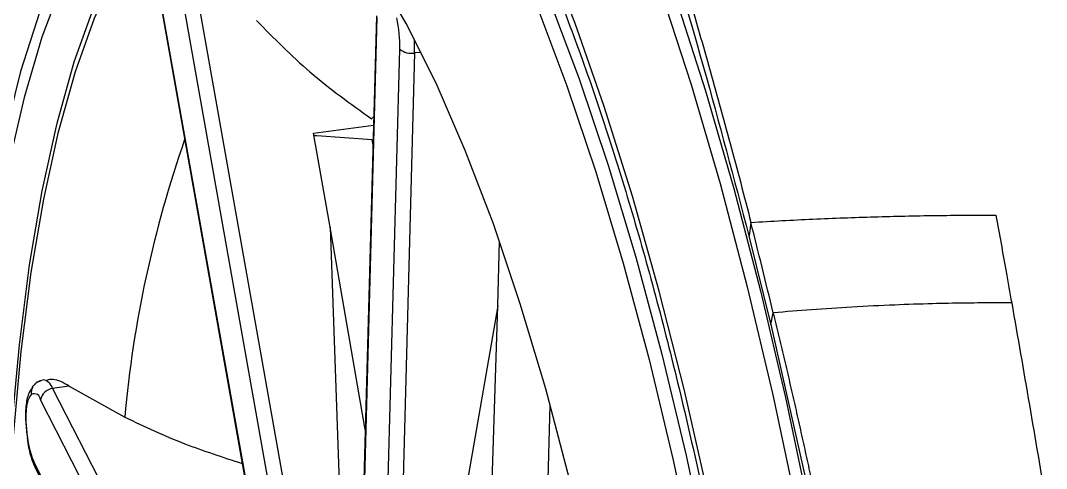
# Model space of a CAD drawing. Extents: x 526 to 610, y 679 to 808.
# Drawn here: x 600.831 to 602.471, y 728.838 to 729.554 of the extents above; entities that cross this region are included whole.
import ezdxf

# ---------------------------------------------------------------- set-up
doc = ezdxf.new("R2010")
doc.units = 0
doc.header["$MEASUREMENT"] = 0
doc.layers.add('1', color=4, linetype='Continuous')

# ---------------------------------------------------------------- blocks, each defined once
blk = doc.blocks.new('JETSETTER LX')
at = {"layer": '1', "color": 3, "linetype": 'Continuous', "lineweight": 25}
for p, q in [((74.9769, 32.767), (75.1821, 31.6124)), ((75.1596, 31.6051), (74.9544, 32.7598)), ((74.9238, 32.7243), (75.129, 31.5696)), ((74.9244, 32.7257), (75.1296, 31.571)), ((75.2725, 32.6838), (75.2428, 31.5869)), ((75.2734, 32.6812), (75.2437, 31.5844)), ((75.2803, 31.5339), (75.3099, 32.6308)), ((75.3335, 32.6247), (75.3039, 31.5279)), ((75.3443, 32.6256), (75.3335, 32.6247)), ((75.2647, 32.5197), (75.2681, 32.5225)), ((75.1718, 32.4968), (75.2678, 32.5096)), ((75.1986, 32.3462), (75.1718, 32.4968)), ((75.1776, 32.4922), (75.1726, 32.4923)), ((75.2658, 32.4861), (75.1776, 32.4922)), ((75.267, 32.4796), (75.2658, 32.4861)), ((75.8711, 32.3539), (75.8681, 32.3325)), ((75.1986, 32.3462), (75.2145, 31.8964)), ((75.2546, 32.0229), (75.1986, 32.3462)), ((75.4665, 32.2205), (75.4693, 32.3238)), ((75.868, 32.3325), (75.9032, 32.1901)), ((75.4665, 32.2205), (75.3923, 31.7951)), ((75.4526, 31.7873), (75.4665, 32.2205)), ((75.9031, 32.191), (75.9068, 32.2096)), ((75.9029, 32.191), (75.9738, 31.876)), ((74.7815, 32.0926), (74.7551, 32.0886)), ((74.7815, 32.0926), (74.8704, 32.0428)), ((74.7551, 32.0886), (75.0992, 31.4164)), ((75.0799, 31.3983), (74.7358, 32.0705)), ((75.5411, 31.7189), (75.5504, 32.0618)), ((74.7264, 31.9679), (75.0705, 31.2956)), ((74.7277, 31.9609), (75.0718, 31.2887))]:
    blk.add_line(p, q, dxfattribs=at)
at = {"layer": '1', "color": 3, "linetype": 'Continuous', "lineweight": 25, "flags": 128}
for points in [[(75.0275, 33.5951), (75.0503, 33.604), (75.1022, 33.6139), (75.1555, 33.61), (75.2099, 33.5923), (75.2652, 33.5609), (75.321, 33.5159), (75.377, 33.4576), (75.433, 33.3864), (75.4887, 33.3026), (75.5437, 33.2066), (75.5977, 33.0989), (75.6505, 32.9802), (75.7018, 32.851), (75.7514, 32.7121), (75.7988, 32.5642), (75.844, 32.4081), (75.8866, 32.2445), (75.9264, 32.0745), (75.9633, 31.8989), (75.997, 31.7185), (76.0273, 31.5345)], [(74.9644, 33.5453), (75.0145, 33.5762), (75.0665, 33.5927), (75.1201, 33.595), (75.1751, 33.5828), (75.231, 33.5563), (75.2876, 33.5156), (75.3445, 33.461), (75.4015, 33.3928), (75.4583, 33.3113), (75.5144, 33.2169), (75.5696, 33.1104), (75.6237, 32.9921), (75.6762, 32.8628), (75.7269, 32.7233), (75.7755, 32.5742), (75.8218, 32.4164), (75.8654, 32.2509), (75.9062, 32.0784), (75.9438, 31.9001), (75.9782, 31.7168), (76.0091, 31.5297)], [(75.9674, 30.6753), (75.9551, 30.8558), (75.9388, 31.0371), (75.9187, 31.2184), (75.8948, 31.3984), (75.8673, 31.5762), (75.8363, 31.7507), (75.8021, 31.9209), (75.7648, 32.0857), (75.7247, 32.2444), (75.6819, 32.3958), (75.6368, 32.5391), (75.5896, 32.6735), (75.5405, 32.7982)], [(75.2076, 33.2635), (75.2334, 33.2413), (75.2871, 33.1848), (75.3408, 33.115), (75.3941, 33.0323), (75.4467, 32.9372), (75.4982, 32.8302), (75.5483, 32.7121), (75.5967, 32.5836), (75.6431, 32.4454), (75.6873, 32.2984), (75.7289, 32.1435), (75.7677, 31.9817), (75.8035, 31.8139), (75.8361, 31.6413), (75.8651, 31.4647), (75.8906, 31.2854), (75.9123, 31.1044), (75.93, 30.9229), (75.9437, 30.7419), (75.9533, 30.5626)], [(75.2503, 33.1914), (75.2694, 33.1698), (75.3227, 33.1004), (75.3757, 33.0182), (75.4279, 32.9237), (75.4791, 32.8174), (75.5289, 32.7), (75.577, 32.5722), (75.6232, 32.4349), (75.6671, 32.2888), (75.7085, 32.1348), (75.7471, 31.974), (75.7826, 31.8072), (75.815, 31.6356), (75.8439, 31.4601), (75.8692, 31.2819), (75.8907, 31.102), (75.9083, 30.9216), (75.9219, 30.7417), (75.9315, 30.5635)], [(75.7655, 30.6441), (75.7558, 30.8101), (75.7421, 30.9774), (75.7244, 31.145), (75.7028, 31.3116), (75.6775, 31.4759), (75.6487, 31.6369), (75.6165, 31.7933), (75.5812, 31.944), (75.5431, 32.088), (75.5025, 32.2241), (75.4595, 32.3515), (75.4146, 32.4691), (75.3681, 32.5763), (75.3202, 32.672), (75.2714, 32.7558), (75.222, 32.827), (75.1723, 32.885), (75.1228, 32.9295), (75.0737, 32.9601), (75.0254, 32.9766), (74.9912, 32.9797)], [(74.7698, 32.7347), (74.7381, 32.6501), (74.7097, 32.5536), (74.6847, 32.4461), (74.6635, 32.3282), (74.6461, 32.2008), (74.6326, 32.0648), (74.6232, 31.9213), (74.618, 31.7711), (74.6169, 31.6155), (74.6199, 31.4555), (74.6272, 31.2923), (74.6385, 31.127), (74.6538, 30.9608), (74.6634, 30.874)], [(74.8889, 32.9409), (74.8461, 32.8996), (74.806, 32.8439), (74.7687, 32.7742), (74.7346, 32.691), (74.704, 32.5949), (74.677, 32.4868), (74.654, 32.3674), (74.6349, 32.2376), (74.6201, 32.0984), (74.6096, 31.9509), (74.6035, 31.7962), (74.6018, 31.6355), (74.6046, 31.47), (74.6118, 31.3009), (74.6234, 31.1296), (74.6393, 30.9573), (74.6594, 30.7854), (74.6834, 30.6152)], [(74.7603, 30.6039), (74.7368, 30.7654), (74.7169, 30.9286), (74.7009, 31.0925), (74.6888, 31.2558), (74.6808, 31.4173), (74.6768, 31.5759), (74.677, 31.7304), (74.6813, 31.8798), (74.6896, 32.0228), (74.702, 32.1586), (74.7183, 32.2862), (74.7385, 32.4045), (74.7623, 32.5128), (74.7896, 32.6103), (74.8202, 32.6962), (74.854, 32.77), (74.8905, 32.8312), (74.9296, 32.8792), (74.9711, 32.9138), (74.9809, 32.9198)], [(74.7634, 32.4941), (74.7645, 32.4986), (74.7916, 32.5952), (74.8219, 32.6804), (74.8553, 32.7535), (74.8915, 32.8141), (74.9303, 32.8617), (74.9713, 32.8959), (75.0143, 32.9166), (75.059, 32.9235), (75.0932, 32.9197)], [(75.0143, 29.6211), (75.011, 29.6297), (74.9681, 29.7469), (74.9272, 29.8732), (74.8886, 30.0076), (74.8526, 30.1493), (74.8194, 30.2973), (74.7893, 30.4503), (74.7625, 30.6074), (74.7392, 30.7674), (74.7195, 30.9292), (74.7037, 31.0915), (74.6917, 31.2533), (74.6837, 31.4133), (74.6798, 31.5704), (74.68, 31.7235), (74.6842, 31.8715), (74.6925, 32.0132), (74.7048, 32.1478), (74.7209, 32.2741), (74.7409, 32.3913), (74.7634, 32.4941)]]:
    blk.add_lwpolyline(points, dxfattribs=at)
at = {"layer": '1', "color": 3, "linetype": 'Continuous', "lineweight": 25}
for centre, radius, start, end in [((75.0958, 32.6353), 0.2142, 358.7831, 12.2743), ((75.0741, 32.6311), 0.2595, 358.5798, 3.6506), ((75.3285, 32.6539), 0.0297, 231.3018, 279.8139), ((76.7053, 31.879), 1.8422, 160.7516, 174.901), ((74.7365, 32.0835), 0.0193, 15.3932, 80.0823), ((74.7255, 32.07), 0.0103, 2.957, 114.7359), ((74.7577, 32.0665), 0.0222, 96.6277, 169.6667), ((74.8559, 32.026), 0.1419, 186.3728, 204.1968), ((74.739, 31.9666), 0.0126, 174.0995, 206.8093)]:
    blk.add_arc(centre, radius, start, end, dxfattribs=at)
for points, knots in [([(74.0701, 32.0247), (74.0701, 32.0366), (74.0701, 32.0602), (74.0701, 32.0956), (74.0702, 32.1308), (74.0704, 32.1658), (74.0707, 32.2007), (74.0711, 32.2354), (74.0716, 32.27), (74.0722, 32.3044), (74.0729, 32.3387), (74.0736, 32.3728), (74.0745, 32.4067), (74.0754, 32.4405), (74.0765, 32.4741), (74.0776, 32.5076), (74.0799, 32.5713), (74.0839, 32.6644), (74.0904, 32.7851), (74.0981, 32.9033), (74.1099, 33.0573), (74.1274, 33.2421), (74.1529, 33.4501), (74.1828, 33.6437), (74.212, 33.7966), (74.2386, 33.9151), (74.2612, 34.0042), (74.285, 34.0874), (74.3269, 34.2161), (74.38, 34.3406), (74.4462, 34.4486), (74.5032, 34.5155), (74.5639, 34.5615), (74.6282, 34.586), (74.696, 34.5895), (74.7668, 34.5718), (74.8407, 34.5327), (74.9175, 34.4719), (74.9968, 34.3904), (75.0781, 34.289), (75.1609, 34.168), (75.2447, 34.0276), (75.315, 33.8956), (75.3711, 33.7814), (75.4271, 33.662), (75.4962, 33.5032), (75.5639, 33.3321), (75.6169, 33.1886), (75.6559, 33.0777), (75.6944, 32.9634), (75.7257, 32.8655), (75.7503, 32.7859), (75.7685, 32.7257), (75.7864, 32.665), (75.804, 32.6038), (75.8212, 32.5421), (75.8382, 32.4799), (75.8549, 32.4172), (75.8657, 32.375), (75.8711, 32.3539)], [0, 0, 0, 0, 0.004209, 0.008412, 0.012611, 0.016806, 0.020996, 0.025184, 0.029368, 0.03355, 0.037729, 0.041908, 0.046085, 0.050261, 0.054438, 0.058614, 0.062791, 0.078417, 0.094039, 0.109679, 0.125361, 0.156673, 0.187807, 0.218949, 0.250283, 0.268185, 0.286054, 0.303917, 0.321693, 0.375236, 0.406582, 0.437813, 0.468939, 0.500244, 0.531569, 0.562853, 0.593989, 0.625249, 0.656562, 0.687856, 0.719034, 0.750207, 0.781491, 0.797145, 0.812796, 0.843996, 0.875111, 0.890673, 0.906263, 0.921902, 0.937613, 0.945458, 0.953284, 0.961094, 0.968891, 0.976677, 0.984456, 0.992229, 1, 1, 1, 1]), ([(74.2725, 31.9744), (74.2732, 32.088), (74.2745, 32.3114), (74.2871, 32.6235), (74.3049, 32.8902), (74.3262, 33.1189), (74.3498, 33.3151), (74.3775, 33.4988), (74.4041, 33.6415), (74.4281, 33.7516), (74.4486, 33.8352), (74.4706, 33.9148), (74.4936, 33.9882), (74.5177, 34.0555), (74.5434, 34.1185), (74.5714, 34.1777), (74.6051, 34.2381), (74.6393, 34.2868), (74.6765, 34.3284), (74.7118, 34.3586), (74.7504, 34.3812), (74.7975, 34.3975), (74.8505, 34.4023), (74.893, 34.3896), (74.9122, 34.3839)], [0, 0, 0, 0, 0.0772251, 0.1517884, 0.2237189, 0.278685, 0.335153, 0.3908228, 0.4467556, 0.4768742, 0.5084097, 0.5413667, 0.5731556, 0.6038611, 0.6361089, 0.6699041, 0.7047156, 0.7523555, 0.781642, 0.821308, 0.8584661, 0.8931072, 0.9518598, 1, 1, 1, 1]), ([(74.9118, 34.3838), (74.9175, 34.3814), (74.9281, 34.3768), (74.9453, 34.3657), (74.962, 34.3534), (74.9767, 34.3414), (74.9921, 34.3276), (75.0069, 34.3136), (75.024, 34.2964), (75.0436, 34.2752), (75.0657, 34.2497), (75.1068, 34.1991), (75.1665, 34.1161), (75.2453, 33.9886), (75.3266, 33.8396), (75.4135, 33.6616), (75.509, 33.4423), (75.6097, 33.1827), (75.7069, 32.8988), (75.7939, 32.6142), (75.8441, 32.4232), (75.8679, 32.3327)], [0, 0, 0, 0, 0.042686, 0.078434, 0.107146, 0.133583, 0.150593, 0.168481, 0.188395, 0.210346, 0.234338, 0.260215, 0.339032, 0.412765, 0.482939, 0.559736, 0.645019, 0.738834, 0.834413, 0.921523, 1, 1, 1, 1]), ([(75.072, 33.3372), (75.0738, 33.3376), (75.0893, 33.3406), (75.118, 33.3353), (75.1609, 33.3205), (75.2051, 33.2937), (75.2516, 33.2546), (75.2988, 33.204), (75.3466, 33.142), (75.3946, 33.0687), (75.4425, 32.9843), (75.49, 32.8892), (75.5367, 32.7839), (75.5822, 32.6691), (75.6263, 32.5453), (75.6688, 32.4133), (75.7092, 32.2737), (75.7475, 32.1273), (75.7834, 31.9749), (75.8166, 31.8174), (75.847, 31.6556), (75.8745, 31.4903), (75.8989, 31.3225), (75.92, 31.1531), (75.9377, 30.9829), (75.9519, 30.8128), (75.9626, 30.6439), (75.9698, 30.4769), (75.9733, 30.3128), (75.9731, 30.1525), (75.9693, 29.9968), (75.9619, 29.8465), (75.9509, 29.7026), (75.9364, 29.5657), (75.9186, 29.4367), (75.8974, 29.3162), (75.8732, 29.2049), (75.8461, 29.1035), (75.8162, 29.0126), (75.784, 28.9326), (75.7498, 28.8641), (75.714, 28.8076), (75.6789, 28.7644), (75.656, 28.7449), (75.6453, 28.7359)], [0, 0, 0, 0, 0.00355, 0.030659, 0.054176, 0.079105, 0.103313, 0.1273, 0.151274, 0.175307, 0.199426, 0.223627, 0.247897, 0.272223, 0.296592, 0.320995, 0.345425, 0.369876, 0.394343, 0.418823, 0.443312, 0.467808, 0.492309, 0.516814, 0.54132, 0.565827, 0.590332, 0.614834, 0.639331, 0.663821, 0.688303, 0.712772, 0.737227, 0.761663, 0.786075, 0.810457, 0.834799, 0.859091, 0.883321, 0.907473, 0.931534, 0.955504, 0.979421, 1, 1, 1, 1]), ([(75.0809, 32.6765), (75.1087, 32.6483), (75.1653, 32.5907), (75.2311, 32.5436), (75.2647, 32.5197)], [0, 0, 0, 0, 0.490505, 1, 1, 1, 1]), ([(75.8711, 32.3539), (75.8877, 32.3549), (75.9208, 32.3569), (75.9702, 32.3593), (76.0195, 32.3614), (76.0685, 32.363), (76.1173, 32.3643), (76.1659, 32.3651), (76.2144, 32.3656), (76.2466, 32.3655), (76.2627, 32.3655)], [0, 0, 0, 0, 0.125952, 0.251629, 0.377033, 0.502166, 0.627028, 0.75162, 0.875944, 1, 1, 1, 1]), ([(76.2878, 32.2253), (76.2767, 32.2253), (76.2516, 32.2254), (76.2094, 32.2251), (76.1582, 32.2241), (76.0984, 32.2221), (76.0339, 32.2189), (75.9692, 32.2147), (75.9272, 32.2112), (75.9068, 32.2095)], [0, 0, 0, 0, 0.087581, 0.198605, 0.333067, 0.490962, 0.670786, 0.840466, 1, 1, 1, 1]), ([(75.9068, 32.2096), (75.9097, 32.1977), (75.9154, 32.1741), (75.9238, 32.1386), (75.932, 32.103), (75.9402, 32.0674), (75.9482, 32.0318), (75.9561, 31.9962), (75.9639, 31.9605), (75.9715, 31.9248), (75.9765, 31.901), (75.979, 31.8891)], [0, 0, 0, 0, 0.112276, 0.224228, 0.335871, 0.447219, 0.558285, 0.669083, 0.779626, 0.889927, 1, 1, 1, 1]), ([(74.7234, 32.0912), (74.721, 32.0879), (74.7156, 32.0804), (74.7118, 32.0613), (74.7115, 32.0355), (74.7136, 32.0179), (74.7147, 32.0092)], [0, 0, 0, 0, 0.209176, 0.479898, 0.744739, 1, 1, 1, 1]), ([(74.7255, 32.0943), (74.7251, 32.0939), (74.7228, 32.0919), (74.7208, 32.0866), (74.721, 32.0818), (74.7211, 32.0794)], [0, 0, 0, 0, 0.121169, 0.560584, 1, 1, 1, 1]), ([(74.7358, 32.1003), (74.7335, 32.0997), (74.7294, 32.0986), (74.7267, 32.0956), (74.7255, 32.0943)], [0, 0, 0, 0, 0.579962, 1, 1, 1, 1]), ([(74.7397, 32.1018), (74.7368, 32.1013), (74.7317, 32.1003), (74.728, 32.0971), (74.7264, 32.0956)], [0, 0, 0, 0, 0.5610792, 1, 1, 1, 1]), ([(74.7815, 32.0926), (74.7725, 32.0976), (74.7591, 32.1051), (74.7487, 32.1025), (74.7453, 32.1016)], [0, 0, 0, 0, 0.675529, 1, 1, 1, 1]), ([(74.7211, 32.0794), (74.7191, 32.0768), (74.7163, 32.0731), (74.7138, 32.063), (74.7127, 32.0544), (74.7122, 32.0447), (74.7125, 32.03), (74.7139, 32.0183), (74.7148, 32.0103)], [0, 0, 0, 0, 0.2714525, 0.3895321, 0.5092359, 0.6259971, 0.7416688, 1, 1, 1, 1]), ([(74.8704, 32.0428), (74.9016, 32.0281), (74.9606, 32.0003), (75.0269, 31.979), (75.058, 31.969)], [0, 0, 0, 0, 0.530222, 1, 1, 1, 1]), ([(74.7142, 32.0096), (74.715, 32.0045), (74.7172, 31.9904), (74.7218, 31.9736), (74.7263, 31.9641), (74.7277, 31.9609)], [0, 0, 0, 0, 0.270725, 0.756444, 1, 1, 1, 1])]:
    blk.add_open_spline(points, degree=3, knots=knots, dxfattribs=at)
for points in [[(75.9068, 32.2096), (75.8949, 32.259), (75.8832, 32.3063), (75.8711, 32.3539)], [(76.2627, 32.3655), (76.2682, 32.3354), (76.2736, 32.3053), (76.279, 32.2753)], [(76.279, 32.2752), (76.2819, 32.2586), (76.2849, 32.2419), (76.2879, 32.2253)], [(76.2879, 32.2253), (76.307, 32.1169), (76.3256, 32.0086), (76.3436, 31.9002)]]:
    blk.add_open_spline(points, degree=3, dxfattribs=at)

msp = doc.modelspace()

# ---------------------------------------------------------------- block references
at = {"layer": '1'}
msp.add_blockref('JETSETTER LX', (526.127, 696.8772), dxfattribs=at)

doc.saveas('drawing.dxf')
